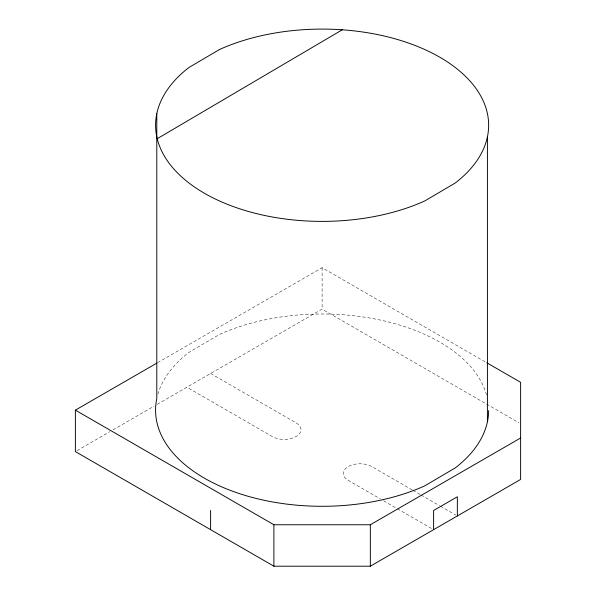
<?xml version="1.0" encoding="UTF-8"?>
<svg xmlns="http://www.w3.org/2000/svg" width="596" height="596" viewBox="0 0 596 596"><rect width="100%" height="100%" fill="white"/><g stroke="black" fill="none" stroke-linecap="round" stroke-linejoin="round"><path stroke-width="0.45" stroke-dasharray="2.98 2.23" d="M157.62 362.666L322.108 267.701L486.865 362.822M76.981 450.665L109.873 431.675M113.076 429.82L153.992 406.204M157.195 404.349L322.108 309.138L519.019 422.825M210.619 373.506L296.078 422.847A16.785 9.692 0 0 1 296.078 436.555A16.785 9.692 0 0 1 272.335 436.555L186.876 387.214M412.201 489.89L371.889 466.623A16.785 9.692 0 0 0 348.153 466.623A16.785 9.692 0 0 0 348.153 480.324L380.397 498.941M413.006 490.359L420.262 494.546M421.067 495.015L439.61 505.721M440.414 506.183L455.739 515.026M383.623 500.804L396.526 508.254M397.331 508.716L431.996 528.734M322.108 267.701L322.108 309.138M157.865 394.261A166.537 96.15 0 0 1 189.006 352.363L219.447 334.438A166.537 96.15 0 0 1 486.56 394.969"/><path stroke-width="0.89" d="M157.217 138.719L342.238 29.8M486.865 362.822L520.621 382.312L520.621 479.43L370.332 566.2L273.892 566.2L75.379 451.589L75.379 410.145L156.815 363.128M75.379 410.145L273.892 524.763L370.332 524.756L520.621 437.986M487.424 136.864L487.424 421.767M457.348 515.957L457.348 496.773L433.612 510.474L433.612 529.665M370.332 524.756L370.332 566.2M273.892 524.763L273.892 566.2M210.611 510.452L210.611 529.665M156.793 113.62L156.793 398.53A166.537 96.15 0 0 0 240.248 493.883A166.537 96.15 0 0 0 424.769 485.852L455.21 467.935A166.537 96.15 0 0 0 488.645 410.622M219.447 49.535L189.006 67.46A166.537 96.15 0 0 0 205.501 193.886A166.537 96.15 0 0 0 424.769 200.949L455.21 183.032A166.537 96.15 0 0 0 438.716 56.598A166.537 96.15 0 0 0 219.447 49.535"/></g></svg>
